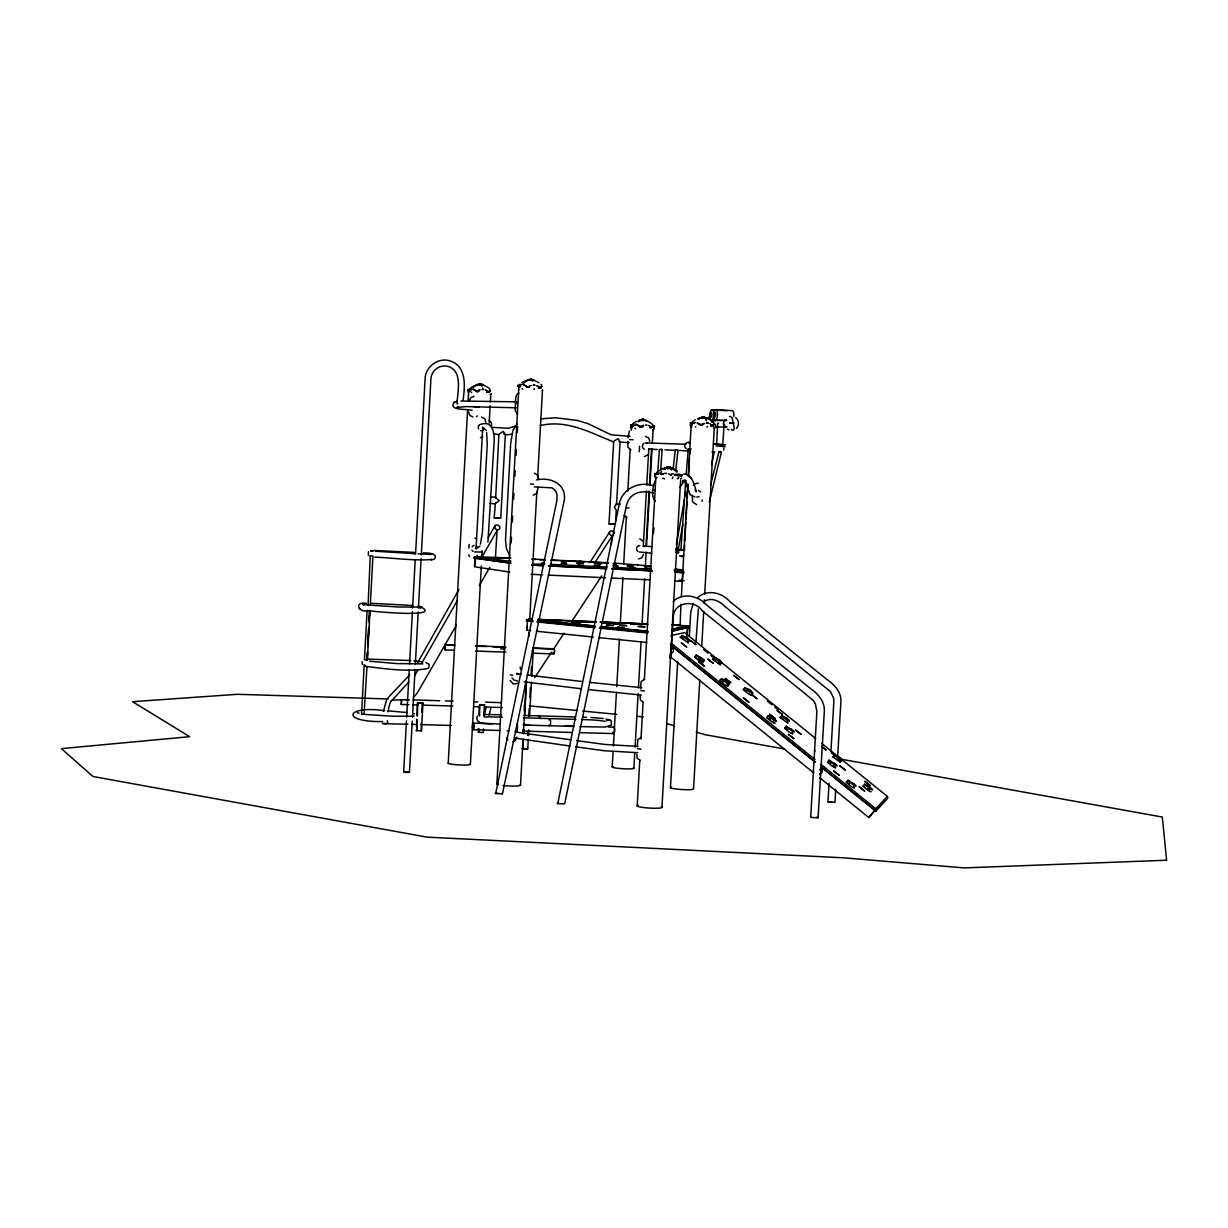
<?xml version="1.0" encoding="UTF-8"?>
<svg xmlns="http://www.w3.org/2000/svg" width="1228" height="1228" viewBox="0 0 1228 1228"><rect width="100%" height="100%" fill="white"/><g stroke="black" fill="none" stroke-linecap="round" stroke-linejoin="round"><path stroke-width="1.5" d="M532.476 650.057L532.399 651.393L533.259 649.612L531.77 676.352M491.599 425.302L491.231 422.417L489.128 420.467M867.567 785.628L872.218 789.113A5.756 0.767 38.8 0 1 870.898 789.251A5.756 0.767 38.8 0 1 865.402 784.984L864.619 784.201L863.084 786.104L863.867 786.887A5.756 0.783 38.8 0 0 868.871 790.847A5.756 0.783 38.8 0 0 871.005 791.523M689.722 454.421L690.596 448.849M837.189 759.503L838.141 760.439M636.795 754.345L637.178 758.29L640.018 760.147M640.095 696.23L640.479 700.144L643.318 702.002M367.08 659.62L367.464 652.053L367.356 659.943L364.44 659.835L367.111 610.485C370.15 611.298 446.439 618.62 419.301 606.218M367.755 646.389L368.753 627.477L367.786 644.454M414.112 716.231L392.269 716.216L361.554 714.22L364.163 664.808L365.192 665.346M370.073 555.854L372.928 556.13L370.303 605.281L368.078 605.435L370.273 555.839M366.972 666.896L364.056 714.251M367.356 659.943L370.012 610.761M387.265 720.759C390.489 726.377 375.016 722.171 387.081 723.768L407.896 724.244M391.087 701.449L408.955 681.755M406.468 720.805L403.674 772.028L406.529 772.489L409.461 772.32L412.255 721.112M406.683 717.014L409.262 669.582M409.569 663.887L412.424 611.605M412.623 607.829L415.217 560.091M415.54 554.365L425.103 378.715C425.456 366.282 438.949 356.719 450.722 361.139C466.978 366.758 464.936 386.881 463.048 400.328M412.47 717.305L415.049 669.889M415.356 664.194L418.211 611.912M418.41 608.136L421.112 558.586M421.327 554.764L430.89 379.421C431.135 370.365 440.192 363.626 448.941 366.681C463.14 372.13 457.307 392.223 457.062 403.797L457.921 403.766M417.29 719.639L416.691 730.752L416.676 719.408M416.875 715.694L417.581 702.738L422.969 703.107L421.45 730.89L416.077 730.506M417.505 715.939L417.581 702.738M421.235 723.246L421.45 730.89M421.833 712.133L422.34 702.892M615.673 520.687L616.241 510.034L614.246 507.057L616.563 504.309L620.094 441.681L618.098 438.626L613.693 441.343L608.996 523.88L615.489 524.249L608.996 523.88M448.205 763.202L467.576 410.229M468.098 400.681L468.528 393.052A2.164 2.088 -80.5 0 1 468.19 392.499M468.896 548.102L469.096 544.372M509.62 572.048L474.53 566.783L475.021 558.08L511.109 563.115M480.025 545.984L476.034 549.008L482.742 427.098L486.38 430.552M475.129 565.064L475.512 558.111M470.385 764.338L481.315 565.985M481.836 556.453L482.159 550.727M489.204 422.939L490.141 405.777M490.356 401.97L490.786 394.341M478.92 728.772L478.72 732.456L478.26 728.526M478.966 715.663L479.58 704.642L484.262 704.795L484.323 716.047M479.641 715.909L479.58 704.642M493.825 434.098L498.906 434.42L503.173 431.289L505.353 434.559L500.748 518.124L494.178 517.755L495.406 502.789M495.667 498.138L498.906 434.42M483.648 715.801L483.863 712.133M483.617 728.91L483.402 732.579L478.06 732.21M496.864 784.032L518.753 388.846M511.17 542.976L511.493 537.265M512.337 522.023L512.659 516.313M513.596 499.167L513.918 493.456M514.87 476.31L515.192 470.6M516.036 455.358L516.343 449.648M517.295 432.502L517.617 426.791M533.075 621.537L526.52 620.984L528.577 619.419M530.665 630.639L526.873 630.24L527.38 620.969L526.52 620.984M527.411 626.526L526.873 630.24M522.898 733.269L523.113 729.447M524.172 710.367L524.494 704.642M525.446 687.465L525.768 681.74M520.503 785.229L523.051 739.425M523.374 733.699L526.351 680.281M528.792 636.38L529.007 632.573M529.744 619.204L536.866 491.353M537.603 477.999L542.484 390.212M528.27 739.394L527.733 748.942L522.79 748.804L523.328 739.256M523.65 733.515L523.865 729.693M524.602 716.323L526.52 681.924M538.094 487.439L536.958 493.272L533.198 495.222M527.733 735.311L527.948 731.489M528.792 716.231L529.222 708.602M529.851 697.166L530.389 687.619M531.125 674.279L531.555 666.65M528.485 735.572L528.792 729.831M529.544 716.461L531.463 682.093M611.375 544.004L611.805 536.467L594.275 563.56M627.892 441.343L627.907 447.253L630.916 449.816M628.091 437.797L629.381 430.921M612.204 767.07L613.079 751.766M613.401 746.025L616.425 692.438M616.748 686.698L619.465 638.852M620.324 623.548L622.918 577.605M623.686 564.22L626.387 516.374M627.784 491.492L630.179 449.402M631.253 430.26L631.468 426.423L633.326 426.377M639.281 451.72L639.588 446.24M645.191 546.184L646.005 546.414L643.272 546.26L646.404 490.939M646.726 485.214L648.783 448.972L651.439 449.126M646.005 546.414L649.136 491.093M649.458 485.367L651.515 449.126M633.894 768.175L634.753 752.871M635.076 747.131L638.13 693.574M638.453 687.833L641.062 641.922M642.029 624.714L644.639 578.802M645.406 565.402L646.158 552.017M646.481 546.276L649.52 492.72M649.965 485.06L652.022 448.711M652.344 442.986L653.112 429.585M637.225 746.854L637.839 739.655L641.308 737.276M640.525 688.739L641.139 681.509L644.623 679.099M637.194 806.013L639.803 760.101M641.001 739.072L643.058 702.723M644.362 679.775L655.89 477.032A2.425 2.287 -88 0 0 656.903 477.661M661.953 807.256L680.619 480.332M670.089 657.932L670.918 657.824L673.251 617.131C673.512 602.18 694.557 598.834 702.37 610.976L805.338 693.851L813.166 700.482L815.331 703.705M670.457 787.701L677.672 661.585M680.941 604.253L680.112 625.589L672.514 625.282M681.371 596.608L687.818 483.878M688.263 476.234L691.103 426.546M674.494 580.997L682.338 581.381L682.86 572.309L675.016 571.926M684.518 550.42L684.564 544.756M684.779 540.995L685.853 522.176M686.068 518.4L687.035 501.469M687.25 497.708L688.002 484.523M688.54 475.113L689.507 458.182M675.2 571.941C693.82 575.149 676.428 569.47 683.413 570.467M692.285 495.037L692.531 501.853L696.629 504.616M687.112 632.973L687.434 627.523M672.606 631.253L689.338 627.109L687.803 625.973L673.113 629.058M689.369 635.951L690.75 611.82L693.267 603.47M695.954 641.983L698.348 608.827M699.791 680.005L693.544 788.883A11.62 1.243 3.5 0 1 680.051 789.404A11.62 1.243 3.5 0 1 671.486 787.133M701.756 645.621L703.736 611.237M704.166 603.593L704.396 599.786M704.718 594.045L714.251 427.866M722.77 444.674L723.998 426.362M678.439 548.502L675.891 548.425L678.424 548.624L682.829 524.31M820.749 772.228L818.094 817.741L811.462 817.51L810.695 817.142L816.881 711.472L815.331 703.705M820.764 772.044L824.31 711.519C825.062 701.341 817.741 693.498 809.958 688.11L706.867 605.204C698.532 595.718 683.09 592.188 673.205 601.336M835.731 789.312L834.963 802.421L827.979 801.976L829.053 783.234M830.942 751.214L833.843 701.848L833.551 697.964L830.312 691.441L725.272 606.785C720.176 601.582 712.378 597.115 705.179 600.891M837.619 757.262L840.873 701.894C841.579 692.254 834.641 684.84 827.273 679.744L729.524 601.321C721.619 592.326 706.99 589.01 697.611 597.652M653.526 533.459L653.925 527.733M657.901 470.477L659.359 449.479L662.122 449.586L661.232 449.233M660.649 470.616L662.122 449.555M683.735 549.99L680.895 549.944L685.669 481.468M686.206 473.854L688.248 449.126M684.41 540.458L684.948 532.86M685.869 519.582L686.13 515.775M392.024 700.129L407.896 699.622M673.128 468.927L675.277 450.077L676.551 449.663L678.01 450.4L675.876 469.127M383.397 711.442L386.651 699.653M675.262 450.2L676.075 450.323M720.191 452.211L721.496 451.873L709.293 502.099M469.296 400.896L470.539 397.857L474.023 396.368M487.93 542.039L493.994 444.045C494.777 436.232 493.871 420.268 481.683 424.136A3.316 3.193 86.9 0 0 480.854 424.197M643.272 546.26L644.147 545.984M489.158 715.08L490.816 708.034M475.957 548.133L477.001 546.107M643.349 554.58L641.922 557.727L638.591 558.97M676.336 544.557L684.456 499.673M685.132 495.928L685.807 492.198M516.896 737.076L515.238 740.545L512.92 741.727M702.063 501.254L702.309 499.996M723.783 450.062L723.906 448.22M653.311 493.042C640.463 489.742 629.12 492.812 626.219 506.565L564.68 803.803L557.742 803.68L619.158 504.693C621.69 488.805 638.852 480.9 653.557 485.659M536.467 479.902C552.001 476.571 568.211 485.198 563.759 502.682L502.482 793.764L495.651 793.641L556.698 501.484C557.282 494.838 557.589 491.323 552.047 487.884L534.318 486.871M711.519 465.028L714.159 451.95M710.551 485.121L718.917 451.873M631.683 426.515L632.773 424.903L631.53 427.144L630.685 424.75L632.006 427.114L632.573 426.438A11.605 11.374 -77.1 0 1 633.909 425.21M518.999 385.976L518.753 386.912L519.736 385.147M480.455 544.004L482.358 532.875L487.27 443.769L486.61 432.486M534.303 388.647L534.011 389.522M362.122 661.677L362.413 664.578M619.112 441.696L620.094 441.681M667.756 468.973L668.17 467.883M692.745 423L691.318 425.395M702.708 418.149L703.828 417.09L706.607 418.41M691.901 423.829L691.871 425.349M667.971 468.405L668.324 467.53M641.983 420.836L642.981 419.377L643.595 420.667M642.183 420.344L642.843 419.316L643.472 420.145M454.867 645.068L445.334 644.7L444.521 647.125L445.058 649.904L454.59 650.257M476.863 556.438L477.37 555.317M476.924 391.701L478.536 391.348A11.835 8.228 -89 0 1 479.012 390.688M611.467 724.812L611.176 720.882L606.095 718.963M564.051 633.126L553.383 649.428A2.579 0.783 -87.9 0 0 553.229 649.934M479.012 385.362L479.979 383.95L483.249 384.809M505.353 434.559L503.695 433.806M530.082 380.235L530.956 379.176L531.816 380.127M679.729 487.255L685.132 480.01L682.384 482.312L686.145 480.624L683.367 481.054L685.347 481.284M532.307 564.22L544.587 564.036M699.484 656.734L704.043 660.035L702.631 662.138A5.71 0.783 38.2 0 1 700.912 661.984A5.71 0.783 38.2 0 1 695.416 657.717L694.68 656.98L696.199 655.046L699.484 656.734M417.52 662.92L458.996 589.44M488.222 537.68L494.823 525.998M495.314 497.386L499.335 500.686L495.068 503.741L490.003 503.465M418.027 669.751L416.139 673.067A74.877 18.758 -87.5 0 1 414.511 675.63M421.787 663.12L457.553 600.139M479.258 384.886L480.133 383.873L481.008 384.778M456.417 625.159L418.794 690.351A98.255 24.637 -87.5 0 1 413.36 697.32M479.258 585.587L489.726 567.443M702.6 424.995L701.081 424.995L704.335 423.46L699.914 424.873M473.947 557.159L473.67 558.019L509.697 563.053M820.672 766.656L875.902 811.125L875.794 808.761L820.949 764.369M529.468 387.127L526.766 387.004M368.431 551.71L368.323 555.256M472.074 389.184L471.798 389.629A2.18 1.52 -89.2 0 0 471.521 390.059M589.947 562.501L609.595 532M534.809 677.549L551.464 652.237M571.373 621.997L601.751 575.84M702.876 417.658L703.567 417.106L704.028 418.502M428.848 667.894L429.109 664.363L425.901 662.521M687.772 641.753L688.279 642.873L680.281 637.132C685.577 631.944 697.75 649.612 681.77 635.229M688.14 642.259L689.614 640.371M719.915 663.811L720.468 664.947L712.547 659.267C718.411 654.447 729.11 670.78 714.021 657.394M736.447 428.403C739.471 425.471 739.102 419.976 735.618 417.551M720.283 664.333L721.742 662.414M719.761 680.466C720.744 676.858 732.164 682.292 727.713 685.623A5.772 0.798 38.3 0 1 726.055 685.531A5.772 0.798 38.3 0 1 720.498 681.218L719.761 680.466L722.893 682.093M743.308 689.507C744.291 685.945 755.496 691.318 751.122 694.572A5.695 0.767 38.4 0 1 749.525 694.511A5.695 0.767 38.4 0 1 744.061 690.259L743.308 689.507L747.054 691.18M774.699 722.647A5.787 0.798 38.5 0 1 773.118 722.617A5.787 0.798 38.5 0 1 767.561 718.303L766.794 717.52L768.344 715.586L776.234 720.713A5.787 0.798 38.5 0 1 774.668 720.683A5.787 0.798 38.5 0 1 769.112 716.354L768.344 715.586M786.902 721.481L787.977 723.139L780.026 717.444C785.475 712.179 797.156 729.724 781.53 715.54M792.075 732.655L792.474 733.193A5.756 0.783 38.5 0 1 790.97 733.223A5.756 0.783 38.5 0 1 785.459 728.941L784.692 728.173L786.227 726.239L794.025 731.305A5.756 0.783 38.5 0 1 792.505 731.305A5.756 0.783 38.5 0 1 786.995 727.007L786.227 726.239M835.101 766.855L835.224 767.055A5.787 0.783 38.7 0 1 833.827 767.178A5.787 0.783 38.7 0 1 828.301 762.88L827.519 762.097L829.053 760.178L836.79 765.167A5.787 0.783 38.7 0 1 835.378 765.244A5.787 0.783 38.7 0 1 829.852 760.961L829.053 760.178M839.323 760.562L840.505 762.296L832.615 756.648C838.54 751.551 848.916 768.191 834.134 754.759M665.3 468.789L665.837 468.114A16.517 12.633 -86.1 0 0 664.778 468.559M840.182 761.56L841.702 759.671M853.66 786.641L854.089 787.209A5.864 0.814 38.8 0 1 852.723 787.378A5.864 0.814 38.8 0 1 847.136 783.034L846.338 782.236L847.888 780.287L855.686 785.306A5.864 0.798 38.8 0 1 854.289 785.429A5.864 0.798 38.8 0 1 848.701 781.085L847.888 780.287M819.675 777.738L868.733 817.495L874.689 810.112M454.084 402.508C447.867 411.211 469.065 408.617 472.181 410.428M457.89 406.499L456.816 407.527L465.55 406.591L516.574 407.788M648.461 454.483L644.393 456.601M655.199 480.747C652.774 486.656 650.579 496.204 655.43 501.285M656.519 473.056L656.12 473.547A2.425 2.287 -88 0 0 655.445 474.607M445.242 649.858L445.334 644.7M640.249 427.114L641.922 426.776L640.632 426.745M468.666 389.905L469.05 389.445A14.767 14.276 -80.8 0 1 470.738 387.879M693.467 485.367L695.401 483.617L698.394 483.141M606.555 720.652L607.783 720.222L606.417 720.468M631.791 424.734L631.422 425.18A2.118 2.072 -76.8 0 0 631.054 425.609M477.262 716.077C473.624 726.73 494.408 722.494 499.903 724.32M611.13 725.241L604.974 727.068L579.831 726.608M557.19 803.434L558.203 803.173M875.779 811.263L887.69 798.323L887.614 796.619L821.701 743.385M868.733 817.495L880.553 804.724M875.794 808.761L887.307 796.373M420.007 608.274L421.895 607.092L398.21 607.016L368.784 605.036M530.312 379.759L533.459 379.759M553.567 649.044L553.767 648.844A2.579 0.783 -87.9 0 1 554.596 650.671A2.579 0.783 -87.9 0 1 554.028 653.772A2.579 0.783 -87.9 0 1 553.076 652.498M388.002 697.78L409.722 674.847M526.152 380.772L526.229 380.695A15.764 15.304 -78.9 0 0 523.988 381.494M656.397 474.469L657.256 473.67M495.13 793.411L497.831 793.135M665.269 468.651L668.938 466.978L673.113 468.543M639.404 420.928L643.303 419.347L646.573 420.759M663.458 468.758L668.247 466.947L670.427 468.927M664.732 468.927L666.098 467.837M680.895 549.944L682.108 549.653M711.396 426.07L714.635 424.243M711.687 424.842L712.516 425.717L711.703 426.346L711.181 425.579L713.253 426.469L710.905 426.009M712.593 425.778L714.65 424.259M517.034 423.721L512.92 430.475L510.679 443.354L505.506 540.09L506.519 548.993L509.727 555.532M454.836 402.016L456.893 401.234M538.248 388.217L542.162 386.452L538.785 388.294M539.813 387.956L538.77 387.833M488.314 392.07L485.459 389.982L488.314 392.07L490.54 390.704L486.841 392.361M453.47 402.953L455.45 401.571M518.431 683.121L513.504 684.149L510.157 680.419M683.735 555.639L679.575 555.962M428.265 668.4C407.972 672.33 386.037 668.83 365.514 666.359M699.085 496.695L696.736 497.018M370.442 550.758L373.251 550.958L370.779 550.758M477.354 385.055L480.44 383.934L481.176 385.316M527.917 380.434L530.742 379.191L533.505 379.974M529.314 386.237L527.963 387.081L531.187 385.546M698.747 418.564L703.398 417.106L707.267 418.579M639.911 420.421L641.216 419.654M663.534 468.635L668.723 467.008L667.894 467.377M475.681 385.316L480.24 383.934L484.047 385.362M700.129 418.241L703.061 417.075L705.931 417.873M665.315 468.375L666.819 467.515M532.353 619.787L528.055 619.434L531.003 619.065M482.85 437.122L480.378 437.705M430.997 554.442L418.042 553.828M518.815 393.052L516.635 394.787L515.76 397.703L515.131 410.367L517.633 414.404M664.548 468.267L666.343 467.438M699.469 418.057L702.938 417.044L706.453 418.011M477.999 384.564L480.624 383.903L483.095 385.147M526.966 380.189L530.588 379.16L534.257 380.173M476.387 384.84L479.795 383.873L482.497 384.64M528.639 379.912L532.891 379.621M530.956 619.204L529.79 619.403M651.27 568.303L644.869 567.935L646.266 567.95M516.236 425.717L508.653 428.25L491.384 427.313M700.866 417.735L703.398 417.106L703.92 417.95M615.581 504.247L620.278 504.155M827.964 801.869L831.863 801.792M482.297 552.078L474.653 551.925M711.948 451.873L714.619 452.165M650.272 427.789L653.342 426.07L651.868 427.467M515.53 403.521L516.988 403.521M527.886 379.713L531.663 379.744M474.607 556.698L510.894 561.442M667.065 467.269L668.247 466.947M670.734 635.674L684.533 632.589L815.73 738.565M672.591 630.67L689.338 627.109L683.628 626.019M671.977 629.703L688.616 626.203L686.176 626.019M672.253 629.964L688.939 626.433L683.489 625.789M672.468 630.302L689.184 626.756L683.551 626.004M671.639 629.534L688.233 626.034L682.814 625.574M512.414 434.205L506.12 434.865M538.34 386.436L536.851 385.669L540.535 387.956A12.602 3.669 -86.1 0 0 540.366 387.234M540.136 425.625C566.154 419.178 589.993 432.44 612.925 441.65M540.98 418.84L555.532 417.75L577.191 420.406L587.675 423.537L611.206 434.835L630.01 436.293M401.28 704.473L401.556 699.561L401.28 704.473L408.924 704.703M649.812 427.728L651.3 427.513L648.676 425.441M721.404 451.858L718.641 451.843M690.904 449.172L687.926 449.126M718.641 423.184L717.674 423.307L716.645 444.352M669.751 653.971L672.944 652.283A3.653 3.592 73.3 0 0 670.948 646.849M460.914 401.019L516.819 401.848M689.276 442.372C685.623 441.435 682.845 446.531 686.206 448.68M520.826 384.686L522.222 384.625M470.508 389.061L471.782 389M726.807 410.735L711.826 409.768A5.265 1.873 -85.9 0 0 710.03 413.667A5.265 1.873 -85.9 0 0 710.383 419.178M733.822 416.553A5.28 1.919 -85.9 0 0 732.502 410.689L715.648 409.599A5.296 1.888 -85.9 0 0 714.282 411.656M667.633 467.254L669.352 467.208M422.939 663.887L396.705 663.581L369.628 661.217M519.352 386.835L520.641 386.789M469.035 391.057L470.186 391.011M368.507 659.16L410.766 660.541M714.742 420.544L725.564 420.191M633.863 424.489L635.183 424.458M693.927 422.57L695.37 422.524M366.466 603.27C352.574 601.505 360.188 613.493 367.111 610.485M867.582 785.644L864.619 784.201M669.168 467.008L672.192 467.945M713.975 412.869A5.296 1.888 -85.9 0 0 715.049 420.053L715.54 420.037A5.296 1.888 -85.9 0 0 717.49 414.757A5.296 1.888 -85.9 0 0 716.154 409.584M716.154 427.114L726.991 426.822M658.5 473.225L660.035 473.225M645.621 442.894L685.976 444.244M528.577 620.048L526.827 620.063L532.491 620.631M528.424 620.401L526.612 620.416L532.292 620.984M667.387 467.223L672.176 468.666M682.737 556.422L681.433 556.438L682.246 556.637M677.856 474.1L679.268 474.115M664.517 473.317L666.558 473.348M652.513 449.356L657.348 449.479M671.655 473.916L673.65 473.947M514.9 731.305L517.234 731.136L517.464 723.891M478.536 391.348L476.019 391.225L477.692 391.763M645.314 425.011L647.079 425.057M680.112 550.528L677.411 550.39M481.959 389.537L483.786 389.583M830.757 763.448L827.519 762.097M533.152 385.193L535.086 385.239M374.387 550.497L415.371 552.431M406.575 772.182L403.766 772.12L409.461 772.32M371.731 603.301L413.268 605.558M629.534 439.547L632.988 439.716M723.139 444.782L725.195 444.797L714.051 444.168L718.764 444.29M473.471 723.154A3.3 0.906 -88.3 0 1 473.977 728.357A3.3 0.906 -88.3 0 1 472.427 727.79A3.3 0.906 -88.3 0 1 473.471 723.154L492.597 723.691M523.205 724.566L528.946 724.735M564.941 725.748L572.463 725.963M608.182 726.991L613.831 727.145M523.573 725.011L574.136 726.454M411.672 724.351L417.336 724.505M421.112 724.612L451.336 725.456M473.118 729.708L499.888 730.46M522.852 731.09L572.094 732.456M579.616 732.655L613.463 733.592M723.031 446.516L725.088 446.547L716.001 445.933M675.692 552.308L678.562 552.446M478.736 556.698L483.249 556.668M412.731 704.811L418.456 704.995M422.279 705.102L452.825 706.039M473.824 706.683L479.549 706.852M485.275 707.021L502.467 707.543M501.607 714.788L484.492 714.481A22.488 6.309 -88.3 0 1 486.365 706.975M524.402 715.463L575.303 716.968M582.809 717.183L586.57 717.305M502.498 717.213L489.465 716.876A14.199 1.197 3.1 0 0 484.385 717.06M523.328 717.827L575.963 719.362M581.581 719.531L590.96 719.854A14.03 1.167 3.3 0 1 605.051 721.45M681.264 550.113L680.343 550.037L682.308 550.021M388.278 698.962L237.495 694.296L132.547 701.695L189.68 736.677L61.4 748.635L92.96 776.495L426.991 837.128L843.636 857.819L964.149 867.904L1166.6 860.229L1162.317 817.034L839.399 758.889M405.363 699.684L409.185 699.806M413.007 699.914L439.731 700.743M445.457 700.927L453.086 701.157M474.1 701.817L477.907 701.94M485.551 702.17L500.824 702.646M418.211 702.969L422.969 703.107M480.24 704.872L484.937 705.01M494.178 517.755L496.542 517.863M500.748 518.124L498.384 518.016M595.166 565.479C590.207 565.417 604.283 566.154 598.404 565.663M581.78 561.703C590.607 562.01 572.632 561.227 581.443 561.549M510.541 560.72L509.083 560.689L510.004 560.812M475.543 651.04L506.043 652.16M532.722 653.158L553.674 653.941M475.835 645.851L504.416 646.926M532.998 648.016L553.966 648.798M444.966 644.976L454.514 645.314M475.451 646.128L486.902 646.527M492.597 646.772L505.951 647.248M532.599 648.292L551.664 648.967M500.61 648.86L505.261 649.029M473.271 406.56L479.058 407.005M678.316 552.032L677.211 551.986L678.67 552.124M538.217 619.388L595.795 621.736M601.367 621.997L647.294 623.901M672.023 624.883L681.172 625.543M537.741 619.511L596.532 621.936M600.323 622.089L647.739 624.039M672.407 625.067L679.99 625.374M541.21 619.864L562.148 620.739M569.761 621.046L592.587 621.982M600.2 622.304L623.041 623.241M630.639 623.563L647.77 624.269M540.965 620.155L556.223 620.785M569.577 621.337L587.537 622.228L580.967 621.828L584.896 621.936M601.996 622.673L615.351 623.21M630.609 623.839L645.882 624.469M540.796 620.493L546.521 620.739M571.358 621.752L577.083 621.982M601.935 623.01L607.66 623.241M630.593 624.192L636.319 624.423M414.926 553.69L375.584 551.265M613.11 565.663L614.675 565.74M544.188 563.023L541.886 562.977L544.434 563.191M384.625 710.705C345.882 705.072 339.818 722.202 382.629 721.573M531.033 574.29L542.669 574.857M548.241 575.103L605.634 577.774M611.375 578.05L649.812 579.862M682.093 550.083L680.143 549.929M510.894 558.003L481.975 556.99L497.079 530.527L495.437 557.543L506.903 558.111M531.924 559.032L545.309 559.676M551.05 559.968L608.397 562.746M613.893 563.023L650.625 566.031M539.399 559.676L545.14 559.953M550.865 560.244L558.525 560.613M562.347 560.797L583.377 561.81M589.102 562.102L608.228 563.023M550.298 564.312L607.399 567.044M613.11 567.321L651.178 569.147M674.019 570.252L681.632 570.621M531.54 565.064L543.022 565.601M548.762 565.878L606.141 568.625M611.882 568.902L652.068 570.82M531.709 565.08L543.62 565.694M548.916 565.908L606.785 568.717M612.066 568.917L652.237 570.851M665.054 449.832L675.569 450.354M688.309 450.983L677.135 450.338M654.724 490.34L653.879 490.325M530.358 484.032L533.535 484.2M532.445 559.308L535.439 559.4L532.231 559.154M563.775 561.319C554.887 560.996 573.092 561.795 564.082 561.472M613.555 563.867L616.441 563.959L613.14 563.713M496.987 558.725C487.762 558.402 506.519 559.216 497.125 558.878M563.744 563.284C554.58 562.977 573.307 563.759 564.036 563.452M615.105 565.924L618.098 566.001L613.478 565.816M580.445 565.479C571.956 565.049 586.078 566.108 582.809 565.632M632.282 567.965C623.502 567.566 639.926 568.656 633.955 568.073M638.023 746.394L604.744 744.444L576.607 740.622M637.716 752.687L604.007 750.707L575.702 746.808M640.341 426.623L643.196 426.776M676.029 549.469L678.04 549.591M679.729 549.822L675.768 549.53M641.845 687.711L589.317 682.354M641.446 695.094L588.427 689.599M629.135 507.885L625.681 507.686M619.94 442.095L629.181 442.617M490.356 496.879L495.437 497.156M787.823 729.724L784.692 728.173M676.106 549.929L678.946 550.144L675.814 550.006M675.983 552.232L678.363 552.385M719.838 444.413L722.939 444.659M678.347 552.769L677.104 552.692M644.347 690.95L640.893 690.581M590.914 717.474L603.178 718.518M641.047 749.218L637.409 748.712M715.049 420.053L722.31 420.544M675.784 549.346L681.325 549.714M681.847 550.144C676.643 549.561 678.531 549.883 678.608 549.622M387.987 710.859L407.435 712.578M488.99 392.116L487.009 391.932L488.99 392.116A11.804 3.208 -86.3 0 0 488.851 391.44M689.353 627.661L687.956 627.569L686.912 636.611M652.237 546.675L647.463 546.306M651.868 553.245L639.435 552.032M694.941 496.956L690.351 494.915L685.285 482.097M512.767 675.323L510.28 674.986M423.246 552.984C426.623 552.707 439.286 553.091 434.236 559.323C414.619 561.135 394.434 558.019 374.709 557.082M529.36 705.854L576.853 710.475M582.548 711.027L616.748 714.343M637.654 716.369L643.349 716.922M537.557 620.37L594.782 625.927M600.262 626.556L647.755 631.223M527.579 619.557L531.402 619.94M539.031 620.693L594.337 626.142M601.966 626.894L647.755 631.407M532.814 620.34L527.165 619.772L531.34 619.173L530.573 619.081M538.463 620.892L594.997 626.464M600.661 627.032L647.77 631.668M538.171 621.184L594.843 626.787M600.507 627.339L647.739 632.006M537.971 621.537L594.736 627.155M600.415 627.723L647.724 632.389M536.882 621.921L594.674 627.738M599.51 628.122L647.693 632.988M414.051 660.879L422.509 661.877M536.36 631.223L593.277 637.04M598.972 637.624L646.834 642.474M711.826 425.548L713.422 425.717M680.588 625.328L683.336 625.773M487.777 391.932L489.496 392.131M539.445 387.772L541.241 387.987M642.612 419.331L645.253 420.083M367.295 604.851L363.196 604.422M527.027 675.001L581.765 681.463M508.883 730.952L507.195 730.614M669.628 657.609L670.918 657.824M524.202 681.847L580.859 688.693M675.216 569.024L682.783 569.946M683.704 473.901C692.408 474.53 694.403 485.091 696.368 491.906L695.063 489.957M683.367 572.371L682.568 572.202M679.084 580.123L684.149 580.829M689.737 442.725L688.432 442.541L689.307 442.709M521.363 674.326L516.62 673.558L518.185 674.617M571.005 739.839L515.929 732.134M570.099 746.01L514.885 738.151M816.62 817.249L818.094 817.741M784.646 749.019L705.332 734.743L696.215 732.118M474.852 538.14L476.004 538.355M639.727 538.8L643.518 541.379M472.887 416.998L469.771 415.386L468.682 412.025M627.063 517.863L624.054 515.269M501.377 793.411L502.482 793.764M649.627 449.371L648.783 449.034M413.452 713.545L414.511 713.79M430.675 559.477L432.01 559.738L431.289 559.492M481.514 417.09L484.784 418.733L485.889 422.094M645.529 436.401L648.722 438.012L649.765 441.297M517.448 680.972L513.872 679.944L512.015 677.994M637.378 564.419L638.13 565.448M534.41 473.256L537.726 475.236L538.601 478.613M470.186 391.594L468.559 391.195L469.925 391.594M667.05 723.737L674.341 725.825M359.129 713.176L357.348 712.716M698.532 490.402L700.589 491.906M518.661 386.973L519.582 386.866A12.648 12.28 -78.9 0 1 520.273 386.16M527.733 748.942L522.053 748.527L522.79 748.804M682.614 480.44L686.099 482.88L683.643 480.179M849.269 783.71L846.338 782.236M662.69 478.152L664.594 478.92M668.615 473.762L671.409 475.113L670.534 474.545M814.839 750.538L814.778 751.214M837.25 759.503L838.156 760.086M670.227 467.392L672.054 468.16M473.256 389.307L476.955 391.287L473.271 389.307M661.769 473.609L663.596 474.361M645.805 420.222L642.49 419.316L638.499 420.851L641.707 419.362L645.867 420.59M782.988 718.979L780.026 717.444M770.539 719.147L766.794 717.52M715.586 660.879L712.716 659.375M683.397 638.79L680.281 637.132M539.89 387.956L538.923 387.004M608.842 719.547L610.516 720.345M669.997 467.361L671.455 468.083M727.36 429.125L728.864 429.892M675.461 474.361L677.534 475.696L676.966 475.129M709.784 423.568L712.516 425.717M867.828 788.99L868.841 789.711M864.819 787.102L863.084 786.104M834.365 757.645L832.615 756.648M696.552 658.07L694.68 656.98M698.578 658.745L699.592 659.375M670.979 467.929L668.799 467.024L670.258 468.344M641.016 427.16L639.42 426.653M821.977 746.256L826.183 750.078L821.9 747.131M700.651 661.094L699.561 660.142L700.559 660.664M868.856 790.08L867.659 789.005M772.519 721.465L773.011 721.481M717.797 662.521L718.917 663.534L717.367 662.475M748.758 693.237L749.28 693.283M703.537 649.551L707.988 653.158M710.951 655.552L713.928 657.947M767.393 701.142L771.844 704.734M774.822 707.144L777.784 709.538M831.249 752.733L835.7 756.325M838.678 758.72L841.64 761.13M671.255 643.211L815.024 759.579M670.381 644.746L815.423 762.127M820.795 766.518L875.902 811.125M671.762 646.097L814.717 761.836M669.567 656.074L813.734 772.919M359.144 608.535L360.234 609.426M833.167 765.597L833.904 766.379L832.707 765.597M670.457 467.515L671.562 468.528M744.828 687.588L745.58 688.34A5.695 0.767 38.4 0 0 751.045 692.592A5.695 0.767 38.4 0 0 752.657 692.699M649.996 426.131L651.3 427.451L650.042 427.313M688.14 475.067L691.517 478.736M721.296 678.531L722.033 679.284A5.772 0.798 38.3 0 0 727.59 683.582A5.772 0.798 38.3 0 0 729.279 683.72M696.199 655.046L696.936 655.798A5.71 0.783 38.2 0 0 702.431 660.065A5.71 0.783 38.2 0 0 704.166 660.25M726.945 684.687L727.744 685.654M701.879 661.232L702.646 662.168M680.343 474.499L681.003 475.221M483.402 430.107L482.573 427.973M673.896 469.249L673.834 469.173A16.517 16.256 -81.6 0 1 674.955 469.71M715.049 424.474L714.711 423.967A15.427 15.197 -72.2 0 0 710.244 419.976M507.824 739.716L506.964 737.859M680.865 474.622L681.233 475.159A2.425 2.395 -79.8 0 1 681.586 475.696M469.449 556.637L468.682 554.902M518.185 386.145L517.755 385.101L518.6 386.912L518.185 386.145A2.302 2.241 -78.7 0 1 518.646 385.607M732.318 418.364L734.298 428.204A7.076 2.533 77.2 0 1 731.412 429.386M520.119 667.034L520.657 669.567M540.397 718.61L540.351 717.797A3.254 0.967 -88.3 0 0 538.877 716.645M661.263 806.857A12.449 1.428 3.5 0 1 648.952 808.039A12.449 1.428 3.5 0 1 638.376 805.353M613.279 727.421A3.239 1.059 -88.5 0 1 614.599 728.787A3.239 1.059 -88.5 0 1 614.184 733.055A3.239 1.059 -88.5 0 1 612.787 732.425M549.054 719.946A3.285 0.998 -88.3 0 1 550.39 720.176A3.285 0.998 -88.3 0 1 550.328 724.612A3.285 0.998 -88.3 0 1 548.977 725.149M821.225 768.237A3.715 3.653 46.5 0 1 819.506 774.361M813.473 772.796A3.745 3.669 46.7 0 1 813.489 770.892M819.705 769.388A3.745 3.669 46.7 0 1 819.659 774.638M671.179 650.103A3.669 3.607 73.4 0 1 671.117 652.007M669.951 468.037A16.517 15.534 -87.5 0 1 672.345 468.589M673.512 469.019A16.517 15.534 -87.5 0 1 674.632 469.541M675.707 470.155A16.517 15.534 -87.5 0 1 676.735 470.861M657.425 472.135A16.517 15.534 -87.5 0 1 662.69 468.82M663.872 468.436A16.517 15.534 -87.5 0 1 666.282 467.96M678.378 474.745A2.425 1.857 -85.8 0 1 678.792 475.85M678.731 477.109A2.425 1.857 -85.8 0 1 678.501 477.677M678.178 478.168A2.425 1.857 -85.8 0 1 677.303 478.766M669.736 467.991A16.517 12.633 -86.1 0 1 671.685 468.497M673.527 469.388A16.517 12.633 -86.1 0 1 675.246 470.662M676.045 471.429A16.517 12.633 -86.1 0 1 676.781 472.273M680.926 475.543A2.425 2.272 -87.8 0 1 681.126 476.142M523.143 383.965A15.764 10.76 -89 0 1 523.819 383.167M524.525 382.461A15.764 10.76 -89 0 1 525.277 381.847M526.044 381.309A15.764 10.76 -89 0 1 527.672 380.511M530.204 380.035A15.764 10.76 -89 0 1 531.064 380.081M542.638 389.997A2.318 2.241 -77.9 0 1 542.147 390.351M534.64 380.68A15.764 15.304 -78.9 0 1 535.776 381.079M536.897 381.57A15.764 15.304 -78.9 0 1 538.985 382.798M540.857 384.364A15.764 15.304 -78.9 0 1 541.686 385.254M519.076 385.132A15.764 15.304 -78.9 0 1 519.935 384.241M521.854 382.706A15.764 15.304 -78.9 0 1 522.898 382.061M518.907 389.261A2.302 2.241 -78.7 0 1 518.462 388.877M532.445 380.726A15.764 4.544 -86.2 0 1 532.752 381.14M534.073 384.471A15.764 4.544 -86.2 0 1 534.257 385.362M522.714 389.245A2.318 1.581 -89.2 0 1 522.038 388.57M520.012 784.876A11.85 1.289 3.1 0 1 516.144 786.043A11.85 1.289 3.1 0 1 503.019 785.475M498.583 784.769A11.85 1.289 3.1 0 1 498.307 783.449M469.971 764.031A11.113 1.136 3 0 1 459.379 764.921A11.113 1.136 3 0 1 448.573 762.926M477.4 415.893A4.728 4.022 -84.2 0 1 476.525 416.614M473.087 551.403A3.316 3.193 -82.8 0 1 471.982 550.129M472.166 546.813A3.316 3.193 -82.8 0 1 472.703 546.153M473.394 545.662A3.316 3.193 -82.8 0 1 474.177 545.37M481.315 430.767A3.316 3.193 86.9 0 1 480.501 430.614M478.644 428.94A3.316 3.193 86.9 0 1 478.828 425.625M479.38 424.965A3.316 3.193 86.9 0 1 480.071 424.474M613.539 535.469A2.732 2.256 32.8 0 1 609.656 534.011A2.732 2.256 32.8 0 1 611.222 530.926A2.732 2.256 32.8 0 1 614.568 533.459M388.079 711.764A22.764 5.587 -88.1 0 1 391.118 700.881M724.842 425.686A3.346 3.131 89.8 0 1 724.121 424.136M724.566 421.618A3.346 3.131 89.8 0 1 725.103 420.958M725.779 420.467A3.346 3.131 89.8 0 1 726.562 420.191M711.964 422.018A3.316 3.085 89.7 0 1 715.525 420.713M715.924 426.822A3.316 3.085 89.7 0 1 715.156 427.098M712.317 409.753A5.265 1.873 -85.9 0 1 713.652 414.911A5.265 1.873 -85.9 0 1 711.718 420.176M729.478 416.706A7.076 2.533 77.2 0 1 732.333 418.41M726.024 427.329A4.052 3.791 89.8 0 1 723.399 423.276L723.568 422.232A4.052 3.791 89.8 0 1 726.377 419.5M707.957 418.134A6.923 2.425 77.2 0 1 710.429 418.042M711.396 421.68A4.006 3.745 89.7 0 1 715.694 420.037M717.06 426.822A4.006 3.745 89.7 0 1 715.341 427.774M637.931 551.51A3.254 3.07 -83.9 0 1 639.803 545.524M646.404 443.047A3.254 3.07 -89.7 0 1 647.125 443.415M644.47 449.233A3.254 3.07 -89.7 0 1 644.071 443.231M644.009 420.513A14.46 4.774 -86.2 0 0 642.904 420.145A14.46 14.183 -77 0 1 646.22 420.713M653.803 426.285A2.118 2.088 -75.7 0 1 653.987 428.864M653.634 429.293A2.118 2.088 -75.7 0 1 652.667 429.785M647.279 421.081A14.46 14.183 -77 0 1 651.991 424.105M652.759 424.934A14.46 14.183 -77 0 1 653.465 425.809M632.604 423.936A14.46 14.183 -77 0 1 634.385 422.524M635.352 421.941A14.46 14.183 -77 0 1 636.35 421.419M638.468 420.651A14.46 14.183 -77 0 1 641.799 420.145M635.413 424.627A14.46 9.425 -88 0 1 635.966 423.829M637.839 421.849A14.46 9.425 -88 0 1 638.514 421.342M639.941 420.59A14.46 9.425 -88 0 1 642.167 420.129M631.652 428.541A2.118 2.072 -76.8 0 1 631.238 428.173M630.931 427.728A2.118 2.072 -76.8 0 1 630.716 426.653M635.567 428.679A2.134 1.397 -88.2 0 1 634.983 428.065M634.907 425.487A2.134 1.397 -88.2 0 1 635.152 425.072M702.523 418.165A15.411 5.419 -86.1 0 1 704.243 418.103M705.425 419.055A15.411 5.419 -86.1 0 1 705.793 419.546M706.131 420.129A15.411 5.419 -86.1 0 1 706.453 420.805M707.021 422.386A15.411 5.419 -86.1 0 1 707.251 423.276M715.387 424.965A2.272 2.226 -70.2 0 1 715.264 427.221M714.404 428.019A2.272 2.226 -70.2 0 1 713.852 428.219M712.685 424.366A12.326 4.359 -86.1 0 1 712.9 425.026M698.824 419.209A15.411 9.778 -88 0 1 699.561 418.763M701.081 418.149A15.411 9.778 -88 0 1 703.398 417.934M708.08 418.932A15.427 15.197 -72.2 0 1 709.185 419.408M691.487 422.831A15.427 15.197 -72.2 0 1 693.267 421.189M694.25 420.483A15.427 15.197 -72.2 0 1 695.294 419.853M697.489 418.84A15.427 15.197 -72.2 0 1 698.64 418.472M699.806 418.195A15.427 15.197 -72.2 0 1 704.596 418.042M707.343 426.5A2.272 0.798 -86 0 1 706.99 427.329M691.84 427.129A2.256 2.226 -72.2 0 1 691.318 426.884M690.888 426.5A2.256 2.226 -72.2 0 1 690.689 423.752M693.912 423.322A12.372 12.188 -72.3 0 1 694.71 422.754M695.754 427.022A2.272 1.443 -88.1 0 1 695.416 426.761M669.214 468.16A16.517 5.618 -86.6 0 1 670.058 468.589M670.872 469.418A16.517 5.618 -86.6 0 1 671.24 469.971M672.944 476.94A2.425 0.829 -86.5 0 1 672.837 477.523M672.468 478.398A2.425 0.829 -86.5 0 1 672.253 478.644M681.448 478.122A2.425 2.395 -79.8 0 1 680.527 478.951M656.427 477.907A2.425 2.379 -81 0 1 655.399 477.216M655.046 476.694A2.425 2.379 -81 0 1 655.184 474.284M676.091 470.324A16.517 16.256 -81.6 0 1 677.165 471.015M656.965 472.381A16.517 16.256 -81.6 0 1 657.947 471.537M664.931 468.359A16.517 16.256 -81.6 0 1 666.205 468.175M670.043 468.221A16.517 16.256 -81.6 0 1 671.317 468.436M660.91 472.458A16.517 10.638 -87.1 0 1 661.585 471.613M479.595 384.978A14.767 3.991 -86.3 0 1 481.161 385.055M481.729 385.73A14.767 3.991 -86.3 0 1 481.99 386.191M482.681 388.079A14.767 3.991 -86.3 0 1 482.865 388.862M473.317 387.634A14.767 10.284 -89 0 1 473.993 386.973M474.714 386.39A14.767 10.284 -89 0 1 476.218 385.469M477.799 384.901A14.767 10.284 -89 0 1 480.24 384.732M484.646 385.669A14.767 14.276 -80.8 0 1 485.674 386.129M486.672 386.666A14.767 14.276 -80.8 0 1 487.623 387.281M488.529 387.971A14.767 14.276 -80.8 0 1 490.156 389.583M471.659 387.188A14.767 14.276 -80.8 0 1 472.626 386.574M473.64 386.052A14.767 14.276 -80.8 0 1 474.683 385.607M476.863 384.993A14.767 14.276 -80.8 0 1 482.481 385.024M491.4 393.589A2.164 2.103 -80 0 1 490.064 394.541M468.068 390.842A2.164 2.088 -80.5 0 1 468.298 390.335M471.629 392.699A2.18 1.52 -89.2 0 1 471.414 392.223M633.31 767.868A10.883 1.09 3.4 0 1 622.396 768.682A10.883 1.09 3.4 0 1 613.294 766.579M854.335 784.554L852.585 783.188L854.335 784.554M845.278 770.079L839.952 765.934L845.278 770.079M840.382 758.935L838.693 757.615L840.382 758.935M839.077 775.221L833.643 770.969L839.077 775.221M835.454 764.415L833.735 763.079L835.393 764.461M369.628 610.454L369.045 621.798L369.628 610.454M468.635 391.149L469.833 391.179L468.543 391.195L469.495 389.491L468.559 391.195M800.963 734.252L795.652 730.123L800.963 734.252M793.825 738.596L788.407 734.375L793.825 738.596M792.659 730.537L790.955 729.186L792.659 730.537M729.785 423.031L734.068 423.261L729.77 423.077M787.885 719.792L786.196 718.472L787.885 719.792M782.451 714.589L777.201 710.505L782.451 714.589M774.853 719.93L773.133 718.58L774.807 719.838M775.006 718.472L769.649 714.297L775.006 718.472M681.893 474.944L681.678 475.789L681.908 474.944M756.939 698.671L751.659 694.557L756.939 698.671M748.88 702.247L743.493 698.041L748.88 702.247M751.275 691.901L749.587 690.581L751.229 691.824M739.01 679.498L733.776 675.415L739.01 679.498M730.66 682.614L725.334 678.455L730.66 682.614M727.866 682.906L726.147 681.571L727.851 682.952M720.391 661.662L718.733 660.357L720.391 661.662M713.222 663.335L707.957 659.236L713.222 663.335M704.258 666.129L698.885 661.938L704.258 666.129M702.754 659.436L701.05 658.101L702.754 659.436M654.539 426.07L653.91 427.16L654.539 426.07M695.846 644.623L690.643 640.571L695.846 644.623M686.621 647.002L681.325 642.858L686.621 647.002M688.217 639.558L686.544 638.253L688.217 639.558M682.047 474.868L681.31 476.065L682.062 474.883M660.986 474.469L662.613 473.716L660.986 474.469M644.9 626.817L638.192 626.449L644.9 626.817M641.922 624.469L635.352 624.116L641.922 624.469M624.238 627.615L617.423 627.262L624.238 627.615M626.587 625.589L619.894 625.236L626.587 625.589M620.217 624.377L613.57 624.024L620.217 624.377M613.217 625.482L606.479 625.129L613.217 625.482M680.742 474.99L679.606 475.743L680.757 474.99M478.306 390.565L477.124 391.302L480.117 389.859L478.383 390.519M641.737 426.009L640.479 426.776L643.518 425.333L641.814 425.978M580.153 623.302L573.507 622.903L580.153 623.302M676.198 474.469L674.418 475.19L676.214 474.484M650.579 566.246L644.347 565.908L650.579 566.246M633.541 566.077L627.232 565.74L633.541 566.077M601.075 563.852L594.797 563.514L601.075 563.852M583.3 563.652L576.945 563.299L583.3 563.652M432.456 553.981L430.982 554.258L432.456 553.981M864.619 791.093L859.216 786.734L864.619 791.093M870.913 788.437L869.194 787.102L870.913 788.437M870.238 785.674L864.942 781.392L870.238 785.674M711.181 412.654L710.981 412.669A2.272 0.814 -85.9 0 0 710.137 414.941A2.272 0.814 -85.9 0 0 710.72 417.167L710.92 417.167A2.272 0.814 -85.9 0 0 711.764 414.88A2.272 0.814 -85.9 0 0 711.181 412.654M715.018 412.501L714.803 412.501A2.287 0.814 -85.9 0 0 713.959 414.788A2.287 0.814 -85.9 0 0 714.543 417.029L714.757 417.029A2.287 0.814 -85.9 0 0 715.602 414.742A2.287 0.814 -85.9 0 0 715.018 412.501M708.111 423.153L706.254 423.123L708.111 423.169M698.717 423.568L697.013 422.862L700.973 424.949L698.717 423.568M638.268 425.425L636.687 424.781L640.387 426.73L638.268 425.425M525.507 385.653L523.819 384.947L527.779 387.066L525.507 385.653M517.464 673.788L516.773 673.466L517.556 673.942M657.87 473.901L656.658 473.179L658.607 474.453L657.87 473.901M363.78 604.897L362.736 604.069L363.78 604.897M691.441 424.673L690.351 422.846L691.441 424.673M468.497 391.133L467.791 389.445L468.497 391.133M654.984 474.33L654.785 473.363L655 474.33M494.746 527.825A2.778 2.318 29.6 0 0 499.305 529.145A2.778 2.318 29.6 0 0 497.693 525.016A2.778 2.318 29.6 0 0 494.746 527.825"/></g></svg>
